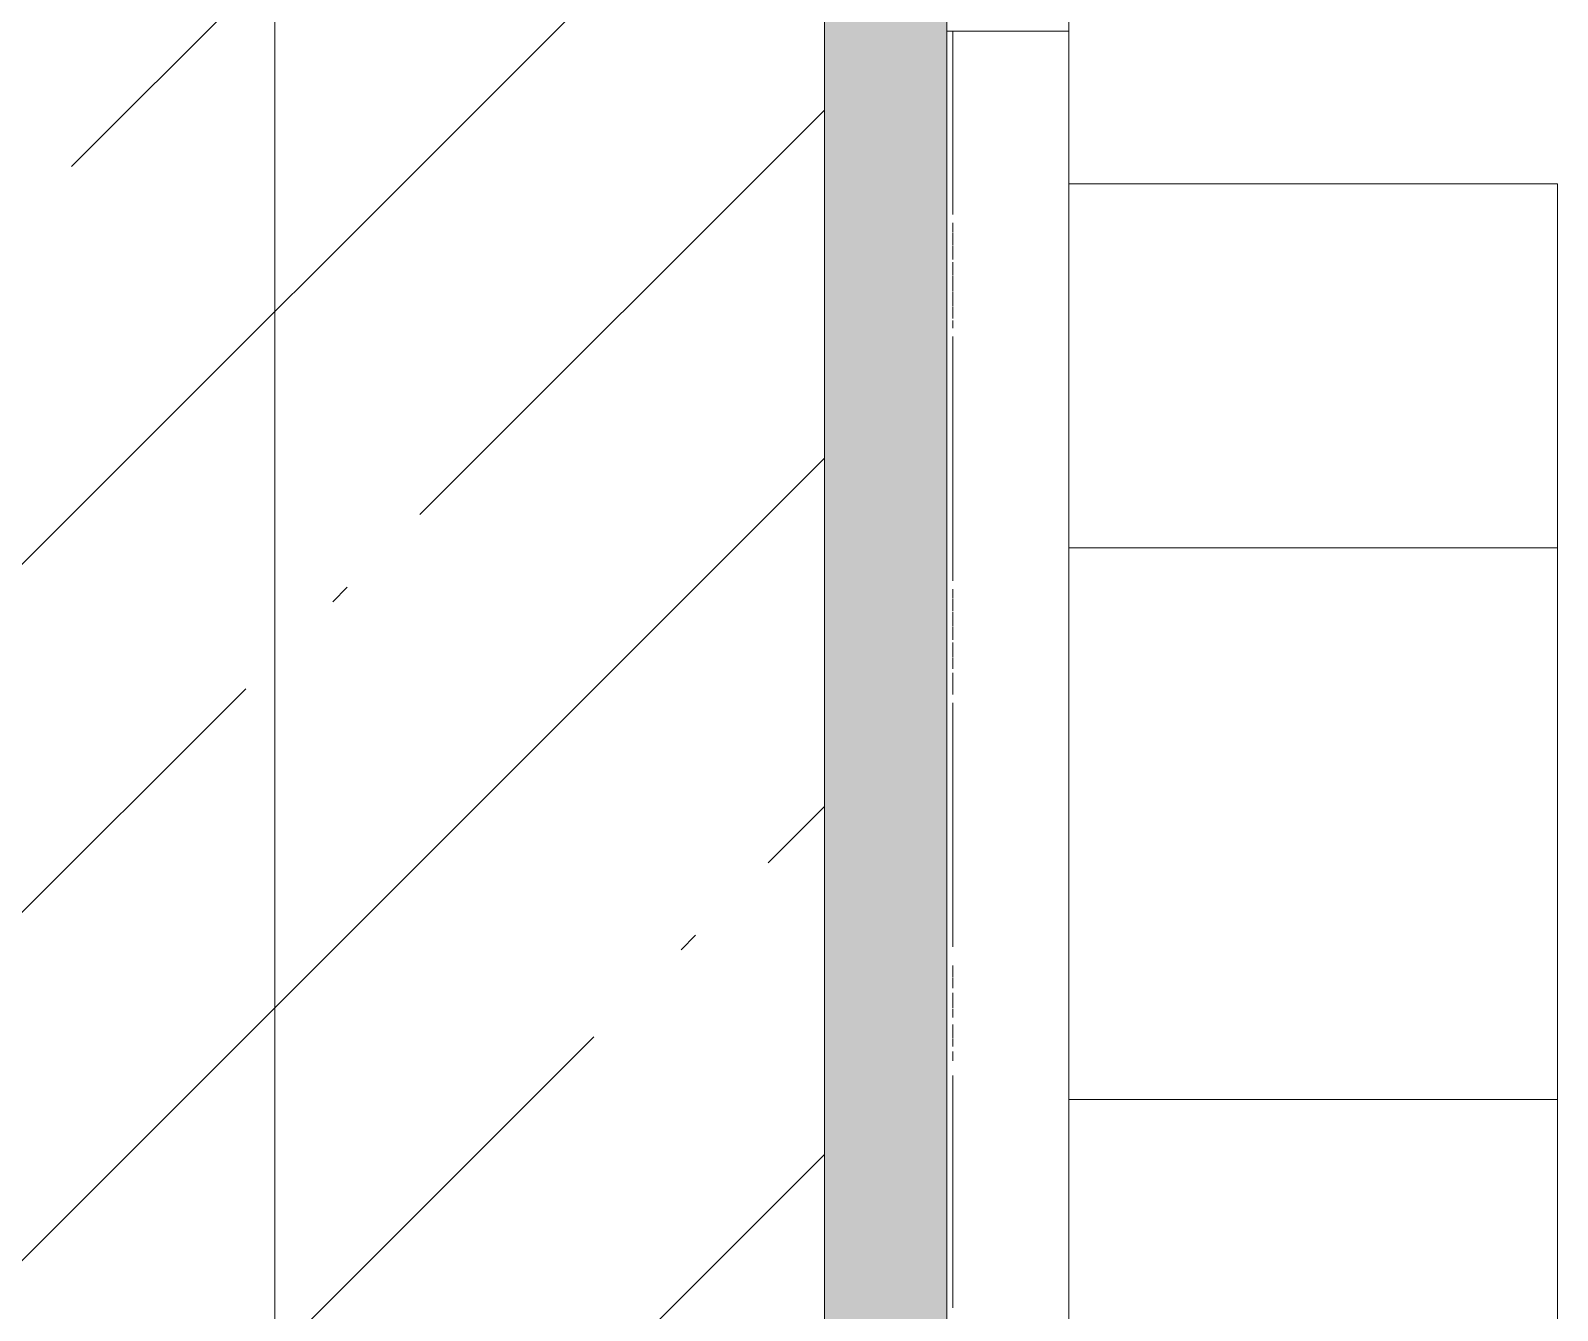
# Model space of a CAD drawing. Header units: millimetres. Extents: x 1322 to 199238, y -8553 to 29000.
# Drawn here: x 25138.7 to 25388.7, y 18544.9 to 18754.6 of the extents above; entities that cross this region are included whole.
import ezdxf

# ---------------------------------------------------------------- set-up
doc = ezdxf.new("R2010")
doc.units = ezdxf.units.MM
doc.linetypes.add('Осевая', pattern=[3175, 635, -476.25, 1587.5, -476.25])
for name, color, linetype, lineweight in [('A-WALL', 7, 'Continuous', 9), ('I-WALL', 7, 'Continuous', 9), ('Оси-2', 7, 'Осевая', 9)]:
    doc.layers.add(name, color=color, linetype=linetype, lineweight=lineweight)
for name, color, linetype, lineweight, true_color in [('A-WALL-1', 7, 'Continuous', 9, 0x3c3c3c), ('A-WALL-FNSH-1', 7, 'Continuous', 9, 0x3c3c3c), ('I-FURN-1', 7, 'Continuous', 9, 0xf0f0f0)]:
    doc.layers.add(name, color=color, linetype=linetype, lineweight=lineweight, true_color=true_color)

# ---------------------------------------------------------------- blocks, each defined once
blk = doc.blocks.new('Бизиборд лего - бизиборд 1_21б-32328682-План размещения напольных электротехнических лючков и розеток 1 этажа в осях 23_1-33')
at = {"layer": 'I-FURN-1'}
for p, q in [((675, 100), (525, 100)), ((525, 100), (525, 20)), ((525, 20), (525, 100)), ((525, 100), (675, 100)), ((675, 100), (584.63, 100)), ((584.63, 100), (584.63, 20)), ((584.63, 20), (584.63, 100)), ((584.63, 100), (675, 100)), ((675, 20), (675, 100)), ((675, 100), (675, 20)), ((935, 100), (675, 100)), ((675, 100), (935, 100)), ((500, 20), (0, 20)), ((475, 20), (500, 20)), ((1000, 20), (500, 20)), ((500, 20), (500, 0)), ((500, 0), (500, 20)), ((500, 20), (525, 20)), ((500, 0), (500, 20)), ((500, 20), (500, 0)), ((525, 20), (530, 20)), ((530, 20), (525, 20)), ((525, 20), (530, 20)), ((530, 20), (531.34, 20)), ((530.34, 20), (530, 20)), ((530, 20), (532.93, 20)), ((550, 20), (530, 20)), ((530, 20), (530.34, 20)), ((550, 20), (530, 20)), ((530, 20), (540, 20)), ((535, 20), (530, 20)), ((530, 20), (550, 20)), ((540, 20), (530, 20)), ((530, 20), (549.66, 20)), ((550, 20), (530, 20)), ((530, 20), (550, 20)), ((550, 20), (530, 20)), ((530, 20), (550, 20)), ((549.66, 20), (530, 20)), ((530, 20), (530.34, 20)), ((548.66, 20), (530, 20)), ((530, 20), (530.34, 20)), ((530.34, 20), (530, 20)), ((530, 20), (537.41, 20)), ((530.34, 20), (530, 20)), ((530, 20), (535, 20)), ((550, 20), (530, 20)), ((530, 20), (531.34, 20)), ((548.66, 20), (530, 20)), ((530, 20), (550, 20)), ((550, 20), (530, 20)), ((530, 20), (530.34, 20)), ((535, 20), (530, 20)), ((530, 20), (550, 20)), ((550, 20), (530, 20)), ((530, 20), (550, 20)), ((550, 20), (530, 20)), ((530, 20), (550, 20)), ((550, 20), (530, 20)), ((530, 20), (531.34, 20)), ((531.34, 20), (530, 20)), ((530, 20), (550, 20)), ((550, 20), (530, 20)), ((530, 20), (550, 20)), ((550, 20), (530, 20)), ((530, 20), (537.41, 20)), ((535, 20), (530, 20)), ((530, 20), (550, 20)), ((531.34, 20), (530, 20)), ((530, 20), (540, 20)), ((530.34, 20), (530, 20)), ((530, 20), (540, 20)), ((532.93, 20), (530, 20)), ((530, 20), (550, 20)), ((537.41, 20), (530, 20)), ((530, 20), (531.34, 20)), ((550, 20), (530, 20)), ((550, 20), (530.34, 20)), ((530.34, 20), (550, 20)), ((530.34, 20), (537.41, 20)), ((530.34, 20), (531.34, 20)), ((532.93, 20), (530.34, 20)), ((547.07, 20), (530.34, 20)), ((530.34, 20), (531.34, 20)), ((531.34, 20), (530.34, 20)), ((531.34, 20), (537.41, 20)), ((537.41, 20), (531.34, 20)), ((531.34, 20), (537.41, 20)), ((531.34, 20), (535, 20)), ((531.34, 20), (532.93, 20)), ((531.34, 20), (537.41, 20)), ((531.34, 20), (532.93, 20)), ((531.34, 20), (547.07, 20)), ((545, 20), (531.34, 20)), ((545, 20), (531.34, 20)), ((532.93, 20), (531.34, 20)), ((531.34, 20), (537.41, 20)), ((532.93, 20), (550, 20)), ((532.93, 20), (537.41, 20)), ((537.41, 20), (532.93, 20)), ((532.93, 20), (537.41, 20)), ((540, 20), (532.93, 20)), ((547.07, 20), (532.93, 20)), ((535, 20), (542.59, 20)), ((550, 20), (535, 20)), ((535, 20), (550, 20)), ((550, 20), (535, 20)), ((548.66, 20), (535, 20)), ((537.41, 20), (545, 20)), ((537.41, 20), (542.59, 20)), ((540, 20), (537.41, 20)), ((537.41, 20), (542.59, 20)), ((537.41, 20), (550, 20)), ((537.41, 20), (540, 20)), ((537.41, 20), (547.07, 20)), ((547.07, 20), (537.41, 20)), ((537.41, 20), (542.59, 20)), ((537.85, 20), (547.07, 20)), ((547.07, 20), (537.85, 20)), ((537.85, 20), (547.07, 20)), ((540, 20), (542.59, 20)), ((550, 20), (540, 20)), ((542.59, 20), (540, 20)), ((540, 20), (550, 20)), ((540, 20), (550, 20)), ((542.59, 20), (540, 20)), ((540, 20), (550, 20)), ((542.59, 20), (550, 20)), ((542.59, 20), (545, 20)), ((542.59, 20), (545, 20)), ((547.07, 20), (542.59, 20)), ((542.59, 20), (550, 20)), ((550, 20), (542.59, 20)), ((542.59, 20), (548.66, 20)), ((545, 20), (547.07, 20)), ((545, 20), (549.66, 20)), ((545, 20), (547.07, 20)), ((550, 20), (545, 20)), ((550, 20), (545, 20)), ((547.07, 20), (548.66, 20)), ((547.07, 20), (549.66, 20)), ((548.66, 20), (547.07, 20)), ((549.66, 20), (547.07, 20)), ((547.07, 20), (548.66, 20)), ((547.07, 20), (550, 20)), ((550, 20), (547.07, 20)), ((549.66, 20), (547.07, 20)), ((547.37, 20), (548.66, 20)), ((548.66, 20), (547.37, 20)), ((547.37, 20), (548.66, 20)), ((548.66, 20), (549.66, 20)), ((550, 20), (548.66, 20)), ((549.66, 20), (548.66, 20)), ((550, 20), (548.66, 20)), ((548.66, 20), (550, 20)), ((550, 20), (548.66, 20)), ((548.66, 20), (550, 20)), ((549.66, 20), (550, 20)), ((549.66, 20), (550, 20)), ((550, 20), (549.66, 20)), ((549.66, 20), (550, 20)), ((549.66, 20), (550, 20)), ((550, 20), (549.66, 20)), ((550, 20), (549.66, 20)), ((550, 20), (549.66, 20)), ((550, 20), (590, 20)), ((590, 20), (550, 20)), ((550, 20), (584.63, 20)), ((584.63, 20), (590, 20)), ((590, 20), (584.63, 20)), ((584.63, 20), (590, 20)), ((590, 20), (590.34, 20)), ((594.94, 20), (590, 20)), ((590, 20), (594.94, 20)), ((594.94, 20), (590, 20)), ((590, 20), (594.94, 20)), ((594.94, 20), (590, 20)), ((590, 20), (594.94, 20)), ((594.94, 20), (590, 20)), ((590, 20), (594.94, 20)), ((594.94, 20), (590, 20)), ((590, 20), (594.94, 20)), ((592.93, 20), (590, 20)), ((590, 20), (594.94, 20)), ((594.94, 20), (590, 20)), ((590, 20), (594.94, 20)), ((594.94, 20), (590, 20)), ((590, 20), (594.94, 20)), ((594.94, 20), (590, 20)), ((590, 20), (594.94, 20)), ((594.94, 20), (590, 20)), ((590, 20), (594.94, 20)), ((592.93, 20), (590, 20)), ((590, 20), (594.94, 20)), ((594.94, 20), (590, 20)), ((590, 20), (590.34, 20)), ((594.94, 20), (590, 20)), ((590, 20), (594.94, 20)), ((594.94, 20), (590, 20)), ((590, 20), (594.94, 20)), ((594.94, 20), (590, 20)), ((590, 20), (594.94, 20)), ((594.94, 20), (590, 20)), ((590, 20), (594.94, 20)), ((594.94, 20), (590, 20)), ((590, 20), (594.94, 20)), ((594.94, 20), (590, 20)), ((590, 20), (594.94, 20)), ((594.94, 20), (590, 20)), ((590, 20), (594.94, 20)), ((594.94, 20), (590, 20)), ((590, 20), (594.94, 20)), ((594.94, 20), (590, 20)), ((590, 20), (594.94, 20)), ((594.94, 20), (590, 20)), ((590, 20), (594.94, 20)), ((594.94, 20), (590, 20)), ((590, 20), (594.94, 20)), ((594.94, 20), (590, 20)), ((590, 20), (591.34, 20)), ((594.94, 20), (590, 20)), ((590, 20), (594.94, 20)), ((592.93, 20), (590, 20)), ((590, 20), (610, 20)), ((610, 20), (590, 20)), ((590.34, 20), (591.34, 20)), ((590.34, 20), (594.94, 20)), ((591.34, 20), (594.94, 20)), ((594.94, 20), (591.34, 20)), ((591.34, 20), (594.94, 20)), ((594.94, 20), (591.34, 20)), ((591.34, 20), (594.94, 20)), ((591.34, 20), (594.94, 20)), ((591.34, 20), (594.94, 20)), ((594.94, 20), (592.93, 20)), ((594.94, 20), (592.93, 20)), ((594.94, 20), (592.93, 20)), ((594.94, 20), (595, 20)), ((595, 20), (594.94, 20)), ((594.94, 20), (595, 20)), ((595, 20), (594.94, 20)), ((594.94, 20), (595, 20)), ((595, 20), (594.94, 20)), ((594.94, 20), (595, 20)), ((595, 20), (594.94, 20)), ((594.94, 20), (595, 20)), ((595, 20), (594.94, 20)), ((594.94, 20), (595, 20)), ((595, 20), (594.94, 20)), ((594.94, 20), (595, 20)), ((595, 20), (594.94, 20)), ((594.94, 20), (595, 20)), ((595, 20), (594.94, 20)), ((594.94, 20), (595, 20)), ((595, 20), (594.94, 20)), ((594.94, 20), (595, 20)), ((595, 20), (594.94, 20)), ((594.94, 20), (595, 20)), ((595, 20), (594.94, 20)), ((594.94, 20), (595, 20)), ((595, 20), (594.94, 20)), ((594.94, 20), (595, 20)), ((595, 20), (594.94, 20)), ((594.94, 20), (595, 20)), ((595, 20), (594.94, 20)), ((594.94, 20), (595, 20)), ((595, 20), (594.94, 20)), ((594.94, 20), (595, 20)), ((595, 20), (594.94, 20)), ((594.94, 20), (595, 20)), ((595, 20), (594.94, 20)), ((594.94, 20), (595, 20)), ((595, 20), (594.94, 20)), ((594.94, 20), (595, 20)), ((595, 20), (594.94, 20)), ((594.94, 20), (595, 20)), ((595, 20), (594.94, 20)), ((594.94, 20), (595, 20)), ((595, 20), (594.94, 20)), ((594.94, 20), (595, 20)), ((595, 20), (594.94, 20)), ((594.94, 20), (595, 20)), ((595, 20), (594.94, 20)), ((594.94, 20), (595, 20)), ((595, 20), (594.94, 20)), ((594.94, 20), (595, 20)), ((595, 20), (594.94, 20)), ((594.94, 20), (595, 20)), ((595, 20), (594.94, 20)), ((595, 20), (599.7, 20)), ((599.7, 20), (595, 20)), ((595, 20), (599.7, 20)), ((599.7, 20), (595, 20)), ((595, 20), (599.7, 20)), ((595, 20), (597.41, 20)), ((602.59, 20), (595, 20)), ((595, 20), (610, 20)), ((610, 20), (595, 20)), ((595, 20), (610, 20)), ((610, 20), (595, 20)), ((595, 20), (602.59, 20)), ((597.41, 20), (595, 20)), ((595, 20), (610, 20)), ((605, 20), (595, 20)), ((595, 20), (600, 20)), ((610, 20), (595, 20)), ((595, 20), (600, 20)), ((610, 20), (595, 20)), ((595, 20), (610, 20)), ((610, 20), (595, 20)), ((595, 20), (610, 20)), ((610, 20), (595, 20)), ((595, 20), (610, 20)), ((610, 20), (595, 20)), ((595, 20), (605, 20)), ((605, 20), (595, 20)), ((595, 20), (610, 20)), ((607.07, 20), (595, 20)), ((595, 20), (597.41, 20)), ((597.41, 20), (595, 20)), ((595, 20), (610, 20)), ((602.59, 20), (595, 20)), ((595, 20), (609.66, 20)), ((597.41, 20), (595, 20)), ((595, 20), (610, 20)), ((610, 20), (595, 20)), ((595, 20), (610, 20)), ((610, 20), (595, 20)), ((595, 20), (610, 20)), ((600, 20), (595, 20)), ((595, 20), (610, 20)), ((610, 20), (595, 20)), ((595, 20), (600, 20)), ((610, 20), (595, 20)), ((595, 20), (610, 20)), ((610, 20), (595, 20)), ((595, 20), (610, 20)), ((610, 20), (595, 20)), ((595, 20), (610, 20)), ((610, 20), (595, 20)), ((595, 20), (607.07, 20)), ((600, 20), (595, 20)), ((595, 20), (610, 20)), ((610, 20), (595, 20)), ((595, 20), (607.07, 20)), ((610, 20), (595, 20)), ((597.41, 20), (602.59, 20)), ((610, 20), (597.41, 20)), ((597.41, 20), (610, 20)), ((607.07, 20), (597.41, 20)), ((600, 20), (597.41, 20)), ((600, 20), (604.46, 20)), ((604.46, 20), (600, 20)), ((600, 20), (604.46, 20)), ((604.46, 20), (600, 20)), ((600, 20), (604.46, 20)), ((600, 20), (610, 20)), ((600, 20), (610, 20)), ((602.59, 20), (600, 20)), ((602.59, 20), (600, 20)), ((600, 20), (610, 20)), ((605, 20), (600, 20)), ((602.59, 20), (608.66, 20)), ((607.07, 20), (602.59, 20)), ((602.59, 20), (610, 20)), ((607.07, 20), (602.59, 20)), ((605, 20), (602.59, 20)), ((605, 20), (602.59, 20)), ((605, 20), (608.66, 20)), ((608.66, 20), (605, 20)), ((605, 20), (608.66, 20)), ((608.66, 20), (605, 20)), ((605, 20), (608.66, 20)), ((610, 20), (605, 20)), ((605, 20), (608.66, 20)), ((607.07, 20), (605, 20)), ((607.07, 20), (605, 20)), ((608.66, 20), (605, 20)), ((608.66, 20), (605, 20)), ((608.66, 20), (607.07, 20)), ((609.66, 20), (607.07, 20)), ((610, 20), (607.07, 20)), ((610, 20), (607.07, 20)), ((608.66, 20), (607.07, 20)), ((608.66, 20), (607.07, 20)), ((607.07, 20), (609.66, 20)), ((607.07, 20), (608.66, 20)), ((608.66, 20), (609.66, 20)), ((610, 20), (608.66, 20)), ((608.66, 20), (609.66, 20)), ((610, 20), (608.66, 20)), ((609.66, 20), (608.66, 20)), ((610, 20), (608.66, 20)), ((610, 20), (608.66, 20)), ((608.66, 20), (610, 20)), ((609.66, 20), (610, 20)), ((609.66, 20), (610, 20)), ((610, 20), (609.66, 20)), ((609.66, 20), (610, 20)), ((610, 20), (609.66, 20)), ((609.66, 20), (610, 20)), ((610, 20), (650, 20)), ((650, 20), (610, 20)), ((610, 20), (650, 20)), ((650, 20), (610, 20)), ((610, 20), (650, 20)), ((650, 20), (651.34, 20)), ((650.34, 20), (650, 20)), ((650, 20), (668.66, 20)), ((651.34, 20), (650, 20)), ((650, 20), (660, 20)), ((670, 20), (650, 20)), ((650, 20), (670, 20)), ((662.59, 20), (650, 20)), ((650, 20), (670, 20)), ((670, 20), (650, 20)), ((650, 20), (670, 20)), ((651.34, 20), (650, 20)), ((650, 20), (670, 20)), ((670, 20), (650, 20)), ((650, 20), (670, 20)), ((670, 20), (650, 20)), ((650, 20), (670, 20)), ((670, 20), (650, 20)), ((650, 20), (652.93, 20)), ((651.34, 20), (650, 20)), ((650, 20), (651.34, 20)), ((652.93, 20), (650, 20)), ((650, 20), (650.34, 20)), ((652.93, 20), (650, 20)), ((650, 20), (670, 20)), ((650.34, 20), (650, 20)), ((650, 20), (670, 20)), ((655, 20), (650, 20)), ((650, 20), (670, 20)), ((670, 20), (650, 20)), ((650, 20), (670, 20)), ((670, 20), (650, 20)), ((650, 20), (652.93, 20)), ((670, 20), (650, 20)), ((650, 20), (670, 20)), ((670, 20), (650, 20)), ((650, 20), (670, 20)), ((670, 20), (650, 20)), ((650, 20), (651.34, 20)), ((670, 20), (650, 20)), ((650, 20), (670, 20)), ((670, 20), (650, 20)), ((650, 20), (660, 20)), ((670, 20), (650, 20)), ((650, 20), (670, 20)), ((670, 20), (650, 20)), ((650, 20), (657.41, 20)), ((670, 20), (650, 20)), ((650, 20), (670, 20)), ((670, 20), (650, 20)), ((650, 20), (655, 20)), ((651.34, 20), (650, 20)), ((650, 20), (670, 20)), ((657.41, 20), (650, 20)), ((655, 20), (650.34, 20)), ((650.34, 20), (670, 20)), ((651.34, 20), (650.34, 20)), ((651.34, 20), (660, 20)), ((662.59, 20), (651.34, 20)), ((670, 20), (651.34, 20)), ((660, 20), (651.34, 20)), ((651.34, 20), (667.07, 20)), ((670, 20), (651.34, 20)), ((651.34, 20), (670, 20)), ((652.93, 20), (651.34, 20)), ((652.93, 20), (656.79, 20)), ((656.79, 20), (652.93, 20)), ((652.93, 20), (656.79, 20)), ((656.79, 20), (652.93, 20)), ((652.93, 20), (656.79, 20)), ((652.93, 20), (660, 20)), ((662.59, 20), (652.93, 20)), ((669.66, 20), (652.93, 20)), ((652.93, 20), (657.41, 20)), ((655, 20), (652.93, 20)), ((657.41, 20), (655, 20)), ((670, 20), (655, 20)), ((655, 20), (660, 20)), ((660, 20), (655, 20)), ((657.41, 20), (661.55, 20)), ((661.55, 20), (657.41, 20)), ((657.41, 20), (661.55, 20)), ((661.55, 20), (657.41, 20)), ((657.41, 20), (661.55, 20)), ((660, 20), (657.41, 20)), ((657.41, 20), (670, 20)), ((657.41, 20), (670, 20)), ((670, 20), (657.41, 20)), ((660, 20), (662.59, 20)), ((662.59, 20), (660, 20)), ((660, 20), (670, 20)), ((660, 20), (670, 20)), ((670, 20), (660, 20)), ((660, 20), (670, 20)), ((660, 20), (662.59, 20)), ((665, 20), (660, 20)), ((662.59, 20), (666.31, 20)), ((666.31, 20), (662.59, 20)), ((662.59, 20), (666.31, 20)), ((666.31, 20), (662.59, 20)), ((662.59, 20), (666.31, 20)), ((662.59, 20), (669.66, 20)), ((665, 20), (662.59, 20)), ((668.66, 20), (662.59, 20)), ((665, 20), (662.59, 20)), ((665, 20), (662.59, 20)), ((662.59, 20), (667.07, 20)), ((667.07, 20), (665, 20)), ((668.66, 20), (665, 20)), ((668.66, 20), (665, 20)), ((670, 20), (665, 20)), ((667.07, 20), (668.66, 20)), ((668.66, 20), (667.07, 20)), ((667.07, 20), (668.66, 20)), ((668.66, 20), (667.07, 20)), ((667.07, 20), (668.66, 20)), ((669.66, 20), (667.07, 20)), ((667.07, 20), (670, 20)), ((667.07, 20), (670, 20)), ((668.66, 20), (670, 20)), ((670, 20), (668.66, 20)), ((670, 20), (668.66, 20)), ((670, 20), (668.66, 20)), ((669.66, 20), (670, 20)), ((670, 20), (669.66, 20)), ((670, 20), (669.66, 20)), ((671.06, 20), (675, 20)), ((675, 20), (671.06, 20)), ((671.06, 20), (675, 20)), ((675, 20), (671.06, 20)), ((671.06, 20), (675, 20)), ((675, 20), (709.13, 20)), ((709.13, 20), (675, 20)), ((675, 20), (709.13, 20)), ((0, 0), (500, 0)), ((530, 0), (500, 0)), ((500, 0), (1000, 0)), ((530.34, 0), (530, 0)), ((530, 0), (530.34, 0)), ((542.59, 0), (530, 0)), ((530, 0), (542.59, 0)), ((542.59, 0), (530, 0)), ((530, 0), (542.59, 0)), ((542.59, 0), (530, 0)), ((530, 0), (542.59, 0)), ((542.59, 0), (530, 0)), ((530, 0), (542.59, 0)), ((542.59, 0), (530, 0)), ((530, 0), (542.59, 0)), ((542.59, 0), (530, 0)), ((530, 0), (542.59, 0)), ((542.59, 0), (530, 0)), ((530, 0), (535, 0)), ((535, 0), (530, 0)), ((530, 0), (542.59, 0)), ((542.59, 0), (530, 0)), ((530, 0), (542.59, 0)), ((542.59, 0), (530, 0)), ((530, 0), (542.59, 0)), ((542.59, 0), (530, 0)), ((530, 0), (542.59, 0)), ((537.41, 0), (530, 0)), ((530, 0), (537.41, 0)), ((532.93, 0), (530, 0)), ((530, 0), (530.34, 0)), ((542.59, 0), (530, 0)), ((530, 0), (542.59, 0)), ((531.34, 0), (530, 0)), ((530, 0), (531.34, 0)), ((531.34, 0), (530.34, 0)), ((530.34, 0), (531.34, 0)), ((530.34, 0), (532.93, 0)), ((537.41, 0), (531.34, 0)), ((532.93, 0), (531.34, 0)), ((531.34, 0), (532.93, 0)), ((532.93, 0), (531.34, 0)), ((531.34, 0), (532.93, 0)), ((535, 0), (532.93, 0)), ((532.93, 0), (535, 0)), ((542.59, 0), (532.93, 0)), ((532.93, 0), (542.59, 0)), ((535, 0), (532.93, 0)), ((532.93, 0), (550, 0)), ((542.59, 0), (535, 0)), ((535, 0), (537.41, 0)), ((535, 0), (542.59, 0)), ((542.59, 0), (535, 0)), ((537.41, 0), (535, 0)), ((537.41, 0), (540, 0)), ((542.59, 0), (537.41, 0)), ((537.41, 0), (542.59, 0)), ((540, 0), (537.41, 0)), ((542.59, 0), (537.85, 0)), ((540, 0), (542.59, 0)), ((550, 0), (540, 0)), ((542.61, 0), (542.59, 0)), ((542.59, 0), (542.61, 0)), ((542.61, 0), (542.59, 0)), ((542.59, 0), (542.61, 0)), ((542.61, 0), (542.59, 0)), ((542.59, 0), (542.61, 0)), ((542.61, 0), (542.59, 0)), ((542.59, 0), (542.61, 0)), ((542.61, 0), (542.59, 0)), ((542.59, 0), (542.61, 0)), ((542.61, 0), (542.59, 0)), ((542.59, 0), (542.61, 0)), ((542.61, 0), (542.59, 0)), ((542.59, 0), (542.61, 0)), ((542.61, 0), (542.59, 0)), ((542.59, 0), (542.61, 0)), ((542.61, 0), (542.59, 0)), ((542.59, 0), (542.61, 0)), ((542.61, 0), (542.59, 0)), ((542.59, 0), (542.61, 0)), ((542.61, 0), (542.59, 0)), ((542.59, 0), (542.61, 0)), ((542.61, 0), (542.59, 0)), ((542.59, 0), (542.61, 0)), ((542.61, 0), (542.59, 0)), ((542.59, 0), (542.61, 0)), ((542.61, 0), (542.59, 0)), ((542.59, 0), (542.61, 0)), ((542.61, 0), (542.59, 0)), ((542.59, 0), (542.61, 0)), ((547.07, 0), (542.61, 0)), ((548.66, 0), (542.61, 0)), ((542.61, 0), (545, 0)), ((550, 0), (542.61, 0)), ((542.61, 0), (550, 0)), ((547.07, 0), (542.61, 0)), ((542.61, 0), (550, 0)), ((550, 0), (542.61, 0)), ((542.61, 0), (550, 0)), ((550, 0), (542.61, 0)), ((542.61, 0), (550, 0)), ((550, 0), (542.61, 0)), ((542.61, 0), (550, 0)), ((550, 0), (542.61, 0)), ((542.61, 0), (550, 0)), ((548.66, 0), (542.61, 0)), ((542.61, 0), (550, 0)), ((548.66, 0), (542.61, 0)), ((542.61, 0), (550, 0)), ((550, 0), (542.61, 0)), ((542.61, 0), (550, 0)), ((550, 0), (542.61, 0)), ((542.61, 0), (550, 0)), ((550, 0), (542.61, 0)), ((542.61, 0), (550, 0)), ((545, 0), (542.61, 0)), ((542.61, 0), (545, 0)), ((548.66, 0), (542.61, 0)), ((542.61, 0), (550, 0)), ((550, 0), (542.61, 0)), ((542.61, 0), (550, 0)), ((545, 0), (547.07, 0)), ((550, 0), (545, 0)), ((545, 0), (547.07, 0)), ((547.07, 0), (548.66, 0)), ((550, 0), (547.07, 0)), ((547.07, 0), (548.66, 0)), ((548.66, 0), (547.37, 0)), ((550, 0), (548.66, 0)), ((548.66, 0), (549.66, 0)), ((550, 0), (548.66, 0)), ((550, 0), (548.66, 0)), ((548.66, 0), (550, 0)), ((549.66, 0), (548.66, 0)), ((549.66, 0), (550, 0)), ((550, 0), (549.66, 0)), ((590, 0), (550, 0)), ((594.94, 0), (590, 0)), ((590, 0), (594.94, 0)), ((594.94, 0), (590, 0)), ((590, 0), (594.94, 0)), ((594.94, 0), (590, 0)), ((590, 0), (594.94, 0)), ((594.94, 0), (590, 0)), ((590, 0), (594.94, 0)), ((594.94, 0), (590, 0)), ((590, 0), (594.94, 0)), ((594.94, 0), (590, 0)), ((590, 0), (594.94, 0)), ((594.94, 0), (590, 0)), ((590, 0), (594.94, 0)), ((594.94, 0), (590, 0)), ((590, 0), (594.94, 0)), ((590.34, 0), (590, 0)), ((590, 0), (594.94, 0)), ((594.94, 0), (590, 0)), ((590, 0), (594.94, 0)), ((594.94, 0), (590, 0)), ((590, 0), (594.94, 0)), ((594.94, 0), (590, 0)), ((590, 0), (590.34, 0)), ((590.34, 0), (590, 0)), ((590, 0), (594.94, 0)), ((594.94, 0), (590, 0)), ((590, 0), (594.94, 0)), ((594.94, 0), (590, 0)), ((590, 0), (594.94, 0)), ((590.34, 0), (590, 0)), ((590, 0), (590.34, 0)), ((594.94, 0), (590.34, 0)), ((590.34, 0), (594.94, 0)), ((594.94, 0), (590.34, 0)), ((595, 0), (590.34, 0)), ((590.34, 0), (591.34, 0)), ((594.94, 0), (591.34, 0)), ((591.34, 0), (595, 0)), ((595, 0), (594.94, 0)), ((594.94, 0), (595, 0)), ((595, 0), (594.94, 0)), ((594.94, 0), (595, 0)), ((595, 0), (594.94, 0)), ((594.94, 0), (595, 0)), ((595, 0), (594.94, 0)), ((594.94, 0), (595, 0)), ((595, 0), (594.94, 0)), ((594.94, 0), (595, 0)), ((595, 0), (594.94, 0)), ((594.94, 0), (595, 0)), ((595, 0), (594.94, 0)), ((594.94, 0), (595, 0)), ((595, 0), (594.94, 0)), ((594.94, 0), (595, 0)), ((595, 0), (594.94, 0)), ((594.94, 0), (595, 0)), ((595, 0), (594.94, 0)), ((594.94, 0), (595, 0)), ((595, 0), (594.94, 0)), ((594.94, 0), (595, 0)), ((595, 0), (594.94, 0)), ((594.94, 0), (595, 0)), ((595, 0), (594.94, 0)), ((594.94, 0), (595, 0)), ((595, 0), (594.94, 0)), ((594.94, 0), (595, 0)), ((595, 0), (594.94, 0)), ((594.94, 0), (595, 0)), ((599.7, 0), (595, 0)), ((600, 0), (595, 0)), ((595, 0), (610, 0)), ((610, 0), (595, 0)), ((595, 0), (610, 0)), ((610, 0), (595, 0)), ((595, 0), (610, 0)), ((610, 0), (595, 0)), ((595, 0), (610, 0)), ((610, 0), (595, 0)), ((595, 0), (610, 0)), ((610, 0), (595, 0)), ((595, 0), (610, 0)), ((610, 0), (595, 0)), ((595, 0), (610, 0)), ((610, 0), (595, 0)), ((595, 0), (610, 0)), ((607.07, 0), (595, 0)), ((595, 0), (610, 0)), ((597.41, 0), (595, 0)), ((595, 0), (609.66, 0)), ((600, 0), (595, 0)), ((595, 0), (610, 0)), ((610, 0), (595, 0)), ((595, 0), (609.66, 0)), ((607.07, 0), (595, 0)), ((595, 0), (605, 0)), ((605, 0), (595, 0)), ((595, 0), (610, 0)), ((610, 0), (595, 0)), ((595, 0), (610, 0)), ((610, 0), (595, 0)), ((595, 0), (610, 0)), ((600, 0), (597.41, 0)), ((599.7, 0), (600, 0)), ((604.46, 0), (600, 0)), ((602.59, 0), (600, 0)), ((610, 0), (600, 0)), ((602.59, 0), (600, 0)), ((605, 0), (602.59, 0)), ((610, 0), (602.59, 0)), ((608.66, 0), (605, 0)), ((607.07, 0), (605, 0)), ((605, 0), (607.07, 0)), ((610, 0), (605, 0)), ((608.66, 0), (607.07, 0)), ((610, 0), (607.07, 0)), ((610, 0), (607.07, 0)), ((607.07, 0), (610, 0)), ((609.66, 0), (608.66, 0)), ((610, 0), (609.66, 0)), ((609.66, 0), (610, 0)), ((609.66, 0), (610, 0)), ((650, 0), (610, 0)), ((670, 0), (650, 0)), ((650, 0), (670, 0)), ((670, 0), (650, 0)), ((650, 0), (670, 0)), ((652.93, 0), (650, 0)), ((650, 0), (670, 0)), ((670, 0), (650, 0)), ((650, 0), (670, 0)), ((655, 0), (650, 0)), ((650, 0), (670, 0)), ((670, 0), (650, 0)), ((650, 0), (670, 0)), ((670, 0), (650, 0)), ((650, 0), (670, 0)), ((670, 0), (650, 0)), ((650, 0), (670, 0)), ((650.34, 0), (650, 0)), ((650, 0), (651.34, 0)), ((667.07, 0), (650, 0)), ((650, 0), (669.66, 0)), ((670, 0), (650, 0)), ((650, 0), (670, 0)), ((670, 0), (650, 0)), ((650, 0), (670, 0)), ((650.34, 0), (650, 0)), ((650, 0), (650.34, 0)), ((662.59, 0), (650, 0)), ((650, 0), (662.59, 0)), ((670, 0), (650, 0)), ((650, 0), (670, 0)), ((650.34, 0), (650, 0)), ((650, 0), (650.34, 0)), ((652.93, 0), (650.34, 0)), ((651.34, 0), (650.34, 0)), ((650.34, 0), (651.34, 0)), ((651.34, 0), (650.34, 0)), ((650.34, 0), (651.34, 0)), ((651.34, 0), (669.66, 0)), ((652.93, 0), (651.34, 0)), ((651.34, 0), (652.93, 0)), ((652.93, 0), (651.34, 0)), ((651.34, 0), (652.93, 0)), ((656.79, 0), (652.93, 0)), ((670, 0), (652.93, 0)), ((660, 0), (652.93, 0)), ((655, 0), (652.93, 0)), ((652.93, 0), (662.59, 0)), ((660, 0), (652.93, 0)), ((652.93, 0), (670, 0)), ((657.41, 0), (655, 0)), ((657.41, 0), (655, 0)), ((661.55, 0), (657.41, 0)), ((660, 0), (657.41, 0)), ((660, 0), (657.41, 0)), ((662.59, 0), (660, 0)), ((662.59, 0), (660, 0)), ((665, 0), (660, 0)), ((670, 0), (660, 0)), ((666.31, 0), (662.59, 0)), ((665, 0), (662.59, 0)), ((670, 0), (662.59, 0)), ((662.59, 0), (670, 0)), ((667.07, 0), (662.59, 0)), ((662.59, 0), (669.66, 0)), ((670, 0), (665, 0)), ((669.66, 0), (665, 0)), ((668.66, 0), (667.07, 0)), ((669.66, 0), (667.07, 0)), ((670, 0), (667.07, 0)), ((669.66, 0), (670, 0)), ((670, 0), (669.66, 0)), ((669.66, 0), (670, 0)), ((670, 0), (669.66, 0)), ((669.66, 0), (670, 0)), ((709.13, 0), (671.06, 0))]:
    blk.add_line(p, q, dxfattribs=at)

msp = doc.modelspace()

# ---------------------------------------------------------------- hatches: boundary and pattern name
at = {"layer": 'I-WALL'}
h = msp.add_hatch(dxfattribs=at)
h.set_pattern_fill('FP_2', color=256, style=0, pattern_type=2)
h.set_pattern_definition([(45, (-75531.33, 0), (-57.024626, 57.024626), []), (45, (-75474.3, 0), (-57.024626, 57.024626), [100.806, -20.161, 3.353, -16.808])])
h.paths.add_polyline_path([(25141.41, 17750), (25268.67, 17750), (25268.67, 21400), (25048.67, 21400), (25048.67, 17750)])
h = msp.add_hatch(dxfattribs=at)
h.set_pattern_fill('FP_31', color=256, style=0, pattern_type=2)
h.set_pattern_definition([(0, (-75531.326, 0), (121.92, 30.48), [10.058, -81.382, 10.058, -81.382, -487.68]), (0, (-75531.326, 0), (121.92, 30.48), [-182.88, 10.058, -172.822, 10.058, -81.382, -213.36]), (0, (-75531.326, 0), (121.92, 30.48), [-457.2, 10.058, -50.902, 10.058, -142.342]), (120, (-75485.606, 15.24), (-87.356454, 90.345817), [10.058, -81.382, 10.058, -81.382, -487.68]), (120, (-75485.606, 15.24), (-87.356454, 90.345817), [-182.88, 10.058, -172.822, 10.058, -81.382, -213.36]), (120, (-75485.606, 15.24), (-87.356454, 90.345817), [-457.2, 10.058, -50.902, 10.058, -142.342]), (240, (-75470.366, 76.2), (-34.563546, -120.825817), [10.058, -81.382, 10.058, -81.382, -487.68]), (240, (-75470.366, 76.2), (-34.563546, -120.825817), [-182.88, 10.058, -172.822, 10.058, -81.382, -213.36]), (240, (-75470.366, 76.2), (-34.563546, -120.825817), [-457.2, 10.058, -50.902, 10.058, -142.342])])
h.paths.add_polyline_path([(25288.67, 17750), (25288.67, 20791.5), (25268.67, 20791.5), (25268.67, 17750)])

# ---------------------------------------------------------------- linework, layer by layer
at = {"layer": 'A-WALL'}
for p, q in [((25288.67, 18724.5), (25288.67, 18754.5)), ((25288.67, 18717.09), (25288.67, 18723.16)), ((25288.67, 18711.91), (25288.67, 18716.65)), ((25288.67, 18707.43), (25288.67, 18711.89)), ((25288.67, 18705.84), (25288.67, 18707.13)), ((25288.67, 18664.5), (25288.67, 18704.5)), ((25288.67, 18659.56), (25288.67, 18663.16)), ((25288.67, 18654.8), (25288.67, 18659.5)), ((25288.67, 18650.04), (25288.67, 18654.5)), ((25288.67, 18645.84), (25288.67, 18649.5)), ((25288.67, 18604.5), (25288.67, 18644.5)), ((25288.67, 18597.71), (25288.67, 18601.57)), ((25288.67, 18592.95), (25288.67, 18597.09)), ((25288.67, 18588.19), (25288.67, 18591.91)), ((25288.67, 18585.84), (25288.67, 18587.43)), ((25288.67, 18545.37), (25288.67, 18583.44))]:
    msp.add_line(p, q, dxfattribs=at)
at = {"layer": 'A-WALL-1'}
msp.add_line((25268.67, 17530), (25268.67, 21400), dxfattribs=at)
at = {"layer": 'A-WALL-FNSH-1'}
for p, q in [((25289.67, 18724.48), (25289.67, 18754.5)), ((25289.67, 18721.57), (25289.67, 18723.08)), ((25289.67, 18719.5), (25289.67, 18721.47)), ((25289.67, 18717.09), (25289.67, 18719.38)), ((25289.67, 18714.5), (25289.67, 18716.65)), ((25289.67, 18711.91), (25289.67, 18714.37)), ((25289.67, 18709.5), (25289.67, 18711.79)), ((25289.67, 18707.43), (25289.67, 18709.4)), ((25289.67, 18705.84), (25289.67, 18707.13)), ((25289.67, 18664.48), (25289.67, 18704.5)), ((25289.67, 18661.57), (25289.67, 18663.08)), ((25289.67, 18659.56), (25289.67, 18661.47)), ((25289.67, 18657.09), (25289.67, 18659.38)), ((25289.67, 18654.8), (25289.67, 18656.96)), ((25289.67, 18651.91), (25289.67, 18654.37)), ((25289.67, 18650.04), (25289.67, 18651.79)), ((25289.67, 18647.43), (25289.67, 18649.4)), ((25289.67, 18645.84), (25289.67, 18647.35)), ((25289.67, 18604.48), (25289.67, 18644.5)), ((25289.67, 18599.5), (25289.67, 18601.47)), ((25289.67, 18597.71), (25289.67, 18599.38)), ((25289.67, 18594.5), (25289.67, 18596.96)), ((25289.67, 18592.95), (25289.67, 18594.37)), ((25289.67, 18589.5), (25289.67, 18591.79)), ((25289.67, 18588.19), (25289.67, 18589.4)), ((25289.67, 18585.84), (25289.67, 18587.35)), ((25289.67, 18545.37), (25289.67, 18583.44))]:
    msp.add_line(p, q, dxfattribs=at)
at = {"layer": 'Оси-2'}
msp.add_line((25178.67, 593.74), (25178.67, 19528.29), dxfattribs=at)

# ---------------------------------------------------------------- block references
at = {"layer": 'I-FURN-1', "rotation": 270.0000000000001}
msp.add_blockref('Бизиборд лего - бизиборд 1_21б-32328682-План размещения напольных электротехнических лючков и розеток 1 этажа в осях 23_1-33', (25288.67, 19254.5), dxfattribs=at)

doc.saveas('drawing.dxf')
